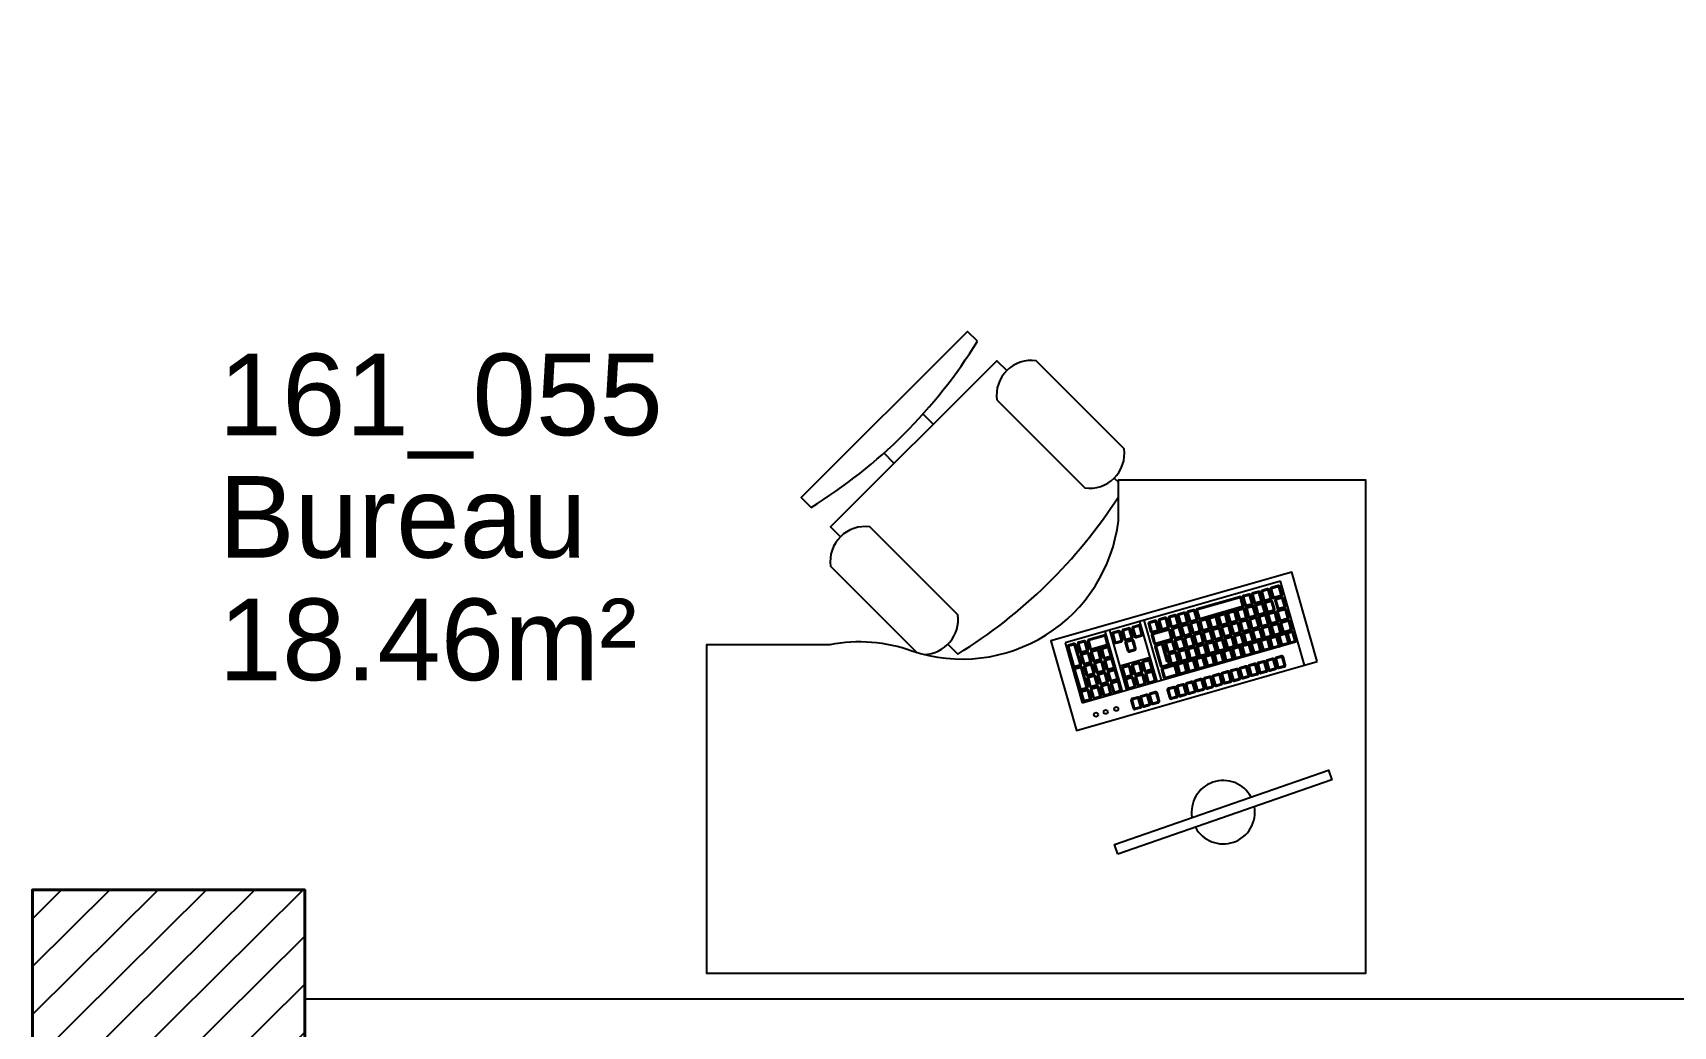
# Model space of a CAD drawing. Header units: millimetres. Extents: x -11 to 211, y -5 to 120.
# Drawn here: x 159.6 to 162.612, y 52.746 to 54.571 of the extents above; entities that cross this region are included whole.
import ezdxf

# ---------------------------------------------------------------- set-up
doc = ezdxf.new("R2010")
doc.units = ezdxf.units.MM
doc.header["$LTSCALE"] = 0.1
doc.header["$MEASUREMENT"] = 0
doc.linetypes.add('CONTINU', pattern=[0])
doc.layers.get('0').update_dxf_attribs({"linetype": 'CONTINUOUS'})
for name, color, linetype in [('A_EQPM_Mobilier', 150, 'CONTINUOUS'), ('A_Etiqu_Local', 8, 'CONTINUOUS'), ('A_HACH_STRUC', 7, 'CONTINUOUS'), ('A_MUR_CLOIS', 7, 'CONTINU')]:
    doc.layers.add(name, color=color, linetype=linetype)
doc.layers.add('A_MURS_STRU', color=7, linetype='CONTINU', lineweight=40)
doc.styles.add('Attribut', font='arial.ttf')

# ---------------------------------------------------------------- blocks, each defined once
blk = doc.blocks.new('A_Etiqu_Local')
at = {"style": 'Attribut', "flags": 1}
for tag, p in [('CODE_HOPITAL', (-0.4463, 1.632)), ('CODE_SITE', (-0.4463, 1.407)), ('CODE_BATIMENT', (-0.4463, 1.182)), ('CODE_SECTEUR', (-0.4463, 0.957)), ('CODE_ETAGE', (-0.4463, 0.732)), ('NOM_NORMALISE', (-0.4463, -0.843)), ('SECTEUR_ACTIVITE', (-0.4463, -1.068)), ('SOUS_SECTEUR_ACTIVITE', (-0.4463, -1.293)), ('VOLUME', (-0.4463, -1.518)), ('SERVICE', (-0.4463, -1.743)), ('CODE_UG', (-0.4463, -1.968)), ('CODE_UA', (-0.4463, -2.193)), ('CODE_POLE', (-0.4463, -2.418)), ('OCCUPANT_EXTERNE', (-0.4463, -2.643)), ('DISPONIBILITE', (-0.4463, -2.868)), ('ACCES_HANDICAPES', (-0.4463, -3.093)), ('NATURE_SOL', (-0.4463, -3.318)), ('RISQUE_LABORATOIRE', (-0.4463, -3.543)), ('AMIANTE', (-0.4463, -3.768))]:
    blk.add_attdef(tag, p, '', height=0.15, dxfattribs=at)
at = {"layer": 'A_Etiqu_Local', "style": 'Attribut'}
for tag, p in [('CODE_PIECE', (-0.4463, 0.282)), ('NOM_USAGE', (-0.4463, 0.057)), ('SURFACE', (-0.4463, -0.168))]:
    blk.add_attdef(tag, p, '', height=0.15, dxfattribs=at)

msp = doc.modelspace()

# ---------------------------------------------------------------- hatches: boundary and pattern name
at = {"layer": 'A_HACH_STRUC'}
h = msp.add_hatch(dxfattribs=at)
h.set_pattern_fill('ANSI31', color=8, scale=0.5, angle=359.76959, style=0)
h.paths.add_polyline_path([(159.5999, 52.8212), (159.5999, 52.9963), (160.0999, 52.9963), (160.0999, 52.4963), (159.5999, 52.4963)])
edge = h.paths.add_edge_path()
edge.add_line((145.9999, 63.7962), (145.9999, 63.9962))
edge.add_line((145.9999, 63.9962), (145.5249, 63.9962))
edge.add_line((145.5249, 63.4962), (145.9999, 63.4962))
edge.add_line((145.9999, 63.4962), (145.9999, 63.7962))
edge.add_line((145.5249, 63.9962), (145.5249, 63.8714))
edge.add_line((145.2749, 63.8714), (145.5249, 63.8714))
edge.add_line((145.2749, 63.6217), (145.2749, 63.8714))
edge.add_line((145.2749, 63.6217), (145.5249, 63.6217))
edge.add_line((145.5249, 63.4962), (145.5249, 63.6217))

# ---------------------------------------------------------------- linework, layer by layer
at = {"layer": 'A_EQPM_Mobilier', "color": 8, "linetype": 'Continuous'}
for p, q in [((161.8917, 53.5635), (161.4959, 53.4504)), ((161.9358, 53.4092), (161.8917, 53.5635)), ((161.6012, 53.3612), (161.5697, 53.4715)), ((161.6094, 53.3635), (161.5778, 53.4738)), ((161.6647, 53.3793), (161.6332, 53.4896)), ((161.6728, 53.3816), (161.6413, 53.4919)), ((161.4959, 53.4504), (161.5274, 53.3401)), ((161.5274, 53.3401), (161.9232, 53.4532)), ((161.8988, 53.4172), (161.8987, 53.4172))]:
    msp.add_line(p, q, dxfattribs=at)
for points in [[(161.3348, 54.0045), (161.3168, 54.0224), (161.0115, 53.7172), (161.0294, 53.6992)], [(161.0833, 53.6453), (161.0653, 53.6633), (161.3707, 53.9685), (161.3887, 53.9506)], [(161.2352, 53.8705), (161.2539, 53.8518)], [(161.1821, 53.78), (161.163, 53.7991)], [(161.5862, 53.753), (161.5939, 53.7453)], [(161.2808, 53.4477), (161.2988, 53.4297)], [(161.5967, 53.408), (161.652, 53.4238)]]:
    msp.add_lwpolyline(points, dxfattribs=at)
for points in [[(161.0294, 53.6992, 0.117647), (161.3348, 54.0045)], [(161.3707, 53.8967), (161.5323, 53.735, 0.5), (161.6042, 53.8069), (161.4426, 53.9685, 0.5), (161.3707, 53.8967)], [(161.2988, 53.4297, 0.11241), (161.5939, 53.7187)], [(161.2372, 53.4291, 0.450101), (161.2988, 53.5016), (161.1372, 53.6633, 0.5), (161.0653, 53.5914), (161.2239, 53.4328)], [(161.9033, 53.4661, 0.414214), (161.8997, 53.4682), (161.8899, 53.4654, 0.414214), (161.8878, 53.4617), (161.8919, 53.4477, 0.414214), (161.8955, 53.4457), (161.9053, 53.4485, 0.414214), (161.9073, 53.4521)], [(161.7861, 53.4144, 0.414214), (161.7882, 53.4181), (161.7842, 53.4321, 0.414214), (161.7805, 53.4341), (161.7707, 53.4313, 0.414214), (161.7687, 53.4277), (161.7727, 53.4136, 0.414214), (161.7764, 53.4116)], [(161.8033, 53.4193, 0.414214), (161.8053, 53.423), (161.8013, 53.437, 0.414214), (161.7976, 53.439), (161.7879, 53.4362, 0.414214), (161.7858, 53.4326), (161.7898, 53.4185, 0.414214), (161.7935, 53.4165)], [(161.8202, 53.424, 0.414214), (161.8222, 53.4277), (161.8182, 53.4417, 0.414214), (161.8145, 53.4437), (161.8048, 53.4409, 0.414214), (161.8027, 53.4373), (161.8067, 53.4233, 0.414214), (161.8104, 53.4212)], [(161.8373, 53.4289, 0.414214), (161.8394, 53.4326), (161.8354, 53.4466, 0.414214), (161.8317, 53.4486), (161.8219, 53.4458, 0.414214), (161.8199, 53.4422), (161.8239, 53.4281, 0.414214), (161.8275, 53.4261)], [(161.8542, 53.4336, 0.414214), (161.8563, 53.4373), (161.8523, 53.4513, 0.414214), (161.8486, 53.4533), (161.8388, 53.4506, 0.414214), (161.8368, 53.4469), (161.8408, 53.4329, 0.414214), (161.8444, 53.4308)], [(161.8714, 53.4385, 0.414214), (161.8734, 53.4422), (161.8694, 53.4562, 0.414214), (161.8657, 53.4582), (161.8559, 53.4555, 0.414214), (161.8539, 53.4518), (161.8579, 53.4378, 0.414214), (161.8616, 53.4357)], [(161.8883, 53.4432, 0.414214), (161.8903, 53.4469), (161.8863, 53.4609, 0.414214), (161.8826, 53.463), (161.8728, 53.4602, 0.414214), (161.8708, 53.4565), (161.8748, 53.4425, 0.414214), (161.8785, 53.4404)]]:
    msp.add_lwpolyline(points, format="xyb", dxfattribs=at)
for points in [[(161.5939, 53.6742), (161.5939, 53.7498), (162.0474, 53.7498), (162.0474, 52.8428), (160.8381, 52.8428), (160.8381, 53.4475), (161.0646, 53.4475, -0.134676), (161.2147, 53.4357, 0.474802)], [(161.8945, 53.5393), (161.8905, 53.5533, 0.414214), (161.8869, 53.5554), (161.8744, 53.5518, 0.414214), (161.8724, 53.5482), (161.8764, 53.5341, 0.414214), (161.88, 53.5321), (161.8925, 53.5357, 0.414214)], [(161.8239, 53.519), (161.8199, 53.533, 0.414214), (161.8162, 53.5351), (161.7385, 53.5129, 0.414214), (161.7364, 53.5092), (161.7405, 53.4952, 0.414214), (161.7441, 53.4931), (161.8219, 53.5154, 0.414214)], [(161.8218, 53.5184), (161.8178, 53.5325, 0.414214), (161.8168, 53.533), (161.7391, 53.5108, 0.414214), (161.7385, 53.5098), (161.7425, 53.4958, 0.414214), (161.7435, 53.4952), (161.8213, 53.5174, 0.414214)], [(161.8409, 53.5238), (161.8369, 53.5378, 0.414214), (161.8332, 53.5398), (161.8234, 53.537, 0.414214), (161.8214, 53.5333), (161.8254, 53.5193, 0.414214), (161.8291, 53.5173), (161.8388, 53.5201, 0.414214)], [(161.8388, 53.5232), (161.8348, 53.5372, 0.414214), (161.8338, 53.5377), (161.824, 53.5349, 0.414214), (161.8235, 53.5339), (161.8275, 53.5199, 0.414214), (161.8285, 53.5194), (161.8382, 53.5222, 0.414214)], [(161.858, 53.5286), (161.854, 53.5427, 0.414214), (161.8503, 53.5447), (161.8405, 53.5419, 0.414214), (161.8385, 53.5382), (161.8425, 53.5242, 0.414214), (161.8461, 53.5222), (161.8559, 53.525, 0.414214)], [(161.8559, 53.5281), (161.8519, 53.5421, 0.414214), (161.8509, 53.5426), (161.8411, 53.5398, 0.414214), (161.8405, 53.5388), (161.8445, 53.5248, 0.414214), (161.8455, 53.5243), (161.8553, 53.5271, 0.414214)], [(161.864, 53.5076), (161.86, 53.5216, 0.414214), (161.8563, 53.5236), (161.8465, 53.5209, 0.414214), (161.8445, 53.5172), (161.8485, 53.5032, 0.414214), (161.8522, 53.5011), (161.8619, 53.5039, 0.414214)], [(161.8749, 53.5334), (161.8709, 53.5474, 0.414214), (161.8672, 53.5494), (161.8575, 53.5466, 0.414214), (161.8554, 53.543), (161.8594, 53.5289, 0.414214), (161.8631, 53.5269), (161.8729, 53.5297, 0.414214)], [(161.8728, 53.5328), (161.8688, 53.5468, 0.414214), (161.8678, 53.5474), (161.8581, 53.5446, 0.414214), (161.8575, 53.5436), (161.8615, 53.5295, 0.414214), (161.8625, 53.529), (161.8723, 53.5318, 0.414214)], [(161.8809, 53.5123), (161.8769, 53.5263, 0.414214), (161.8733, 53.5284), (161.8635, 53.5256, 0.414214), (161.8614, 53.5219), (161.8654, 53.5079, 0.414214), (161.8691, 53.5059), (161.8789, 53.5086, 0.414214)], [(161.8789, 53.5117), (161.8749, 53.5257, 0.414214), (161.8739, 53.5263), (161.8641, 53.5235, 0.414214), (161.8635, 53.5225), (161.8675, 53.5085, 0.414214), (161.8685, 53.5079), (161.8783, 53.5107, 0.414214)], [(161.8925, 53.5387), (161.8884, 53.5528, 0.414214), (161.8874, 53.5533), (161.875, 53.5497, 0.414214), (161.8744, 53.5487), (161.8784, 53.5347, 0.414214), (161.8794, 53.5342), (161.8919, 53.5377, 0.414214)], [(161.9006, 53.5183), (161.8965, 53.5323, 0.414214), (161.8929, 53.5343), (161.8831, 53.5315, 0.414214), (161.8811, 53.5279), (161.8851, 53.5138, 0.414214), (161.8887, 53.5118), (161.8985, 53.5146, 0.414214)], [(161.8985, 53.5177), (161.8945, 53.5317, 0.414214), (161.8935, 53.5323), (161.8837, 53.5295, 0.414214), (161.8831, 53.5285), (161.8871, 53.5144, 0.414214), (161.8881, 53.5139), (161.8979, 53.5167, 0.414214)], [(161.6869, 53.4806), (161.6829, 53.4946, 0.414214), (161.6792, 53.4966), (161.6694, 53.4938, 0.414214), (161.6674, 53.4901), (161.6714, 53.4761, 0.414214), (161.6751, 53.4741), (161.6848, 53.4769, 0.414214)], [(161.6848, 53.48), (161.6808, 53.494, 0.414214), (161.6798, 53.4945), (161.67, 53.4917, 0.414214), (161.6695, 53.4907), (161.6735, 53.4767, 0.414214), (161.6745, 53.4762), (161.6843, 53.479, 0.414214)], [(161.7049, 53.4855), (161.7009, 53.4995, 0.414214), (161.6972, 53.5015), (161.6874, 53.4987, 0.414214), (161.6854, 53.4951), (161.6894, 53.481, 0.414214), (161.6931, 53.479), (161.7029, 53.4818, 0.414214)], [(161.7028, 53.4849), (161.6988, 53.4989, 0.414214), (161.6978, 53.4995), (161.688, 53.4967, 0.414214), (161.6875, 53.4957), (161.6915, 53.4816, 0.414214), (161.6925, 53.4811), (161.7023, 53.4839, 0.414214)], [(161.7217, 53.49), (161.7177, 53.5041, 0.414214), (161.714, 53.5061), (161.7042, 53.5033, 0.414214), (161.7022, 53.4996), (161.7062, 53.4856, 0.414214), (161.7099, 53.4836), (161.7197, 53.4864, 0.414214)], [(161.7196, 53.4894), (161.7156, 53.5035, 0.414214), (161.7146, 53.504), (161.7048, 53.5012, 0.414214), (161.7043, 53.5002), (161.7083, 53.4862, 0.414214), (161.7093, 53.4856), (161.7191, 53.4884, 0.414214)], [(161.7389, 53.4951), (161.7349, 53.5091, 0.414214), (161.7313, 53.5111), (161.7215, 53.5083, 0.414214), (161.7194, 53.5047), (161.7234, 53.4907, 0.414214), (161.7271, 53.4886), (161.7369, 53.4914, 0.414214)], [(161.7369, 53.4945), (161.7329, 53.5085, 0.414214), (161.7319, 53.5091), (161.7221, 53.5063, 0.414214), (161.7215, 53.5053), (161.7255, 53.4913, 0.414214), (161.7265, 53.4907), (161.7363, 53.4935, 0.414214)], [(161.7619, 53.4788), (161.7579, 53.4928, 0.414214), (161.7542, 53.4948), (161.7445, 53.492, 0.414214), (161.7424, 53.4884), (161.7464, 53.4743, 0.414214), (161.7501, 53.4723), (161.7599, 53.4751, 0.414214)], [(161.7787, 53.4833), (161.7746, 53.4973, 0.414214), (161.771, 53.4994), (161.7612, 53.4966, 0.414214), (161.7592, 53.4929), (161.7632, 53.4789, 0.414214), (161.7668, 53.4768), (161.7766, 53.4796, 0.414214)], [(161.7766, 53.4827), (161.7726, 53.4967, 0.414214), (161.7716, 53.4973), (161.7618, 53.4945, 0.414214), (161.7612, 53.4935), (161.7652, 53.4795, 0.414214), (161.7662, 53.4789), (161.776, 53.4817, 0.414214)], [(161.7959, 53.4884), (161.7919, 53.5024, 0.414214), (161.7882, 53.5044), (161.7784, 53.5016, 0.414214), (161.7764, 53.498), (161.7804, 53.4839, 0.414214), (161.7841, 53.4819), (161.7939, 53.4847, 0.414214)], [(161.7938, 53.4878), (161.7898, 53.5018, 0.414214), (161.7888, 53.5023), (161.779, 53.4995, 0.414214), (161.7785, 53.4985), (161.7825, 53.4845, 0.414214), (161.7835, 53.484), (161.7933, 53.4868, 0.414214)], [(161.8129, 53.4931), (161.8089, 53.5071, 0.414214), (161.8052, 53.5091), (161.7954, 53.5064, 0.414214), (161.7934, 53.5027), (161.7974, 53.4887, 0.414214), (161.801, 53.4866), (161.8108, 53.4894, 0.414214)], [(161.8108, 53.4925), (161.8068, 53.5065, 0.414214), (161.8058, 53.5071), (161.796, 53.5043, 0.414214), (161.7954, 53.5033), (161.7994, 53.4893, 0.414214), (161.8004, 53.4887), (161.8102, 53.4915, 0.414214)], [(161.8299, 53.498), (161.8259, 53.512, 0.414214), (161.8223, 53.514), (161.8125, 53.5112, 0.414214), (161.8104, 53.5076), (161.8144, 53.4935, 0.414214), (161.8181, 53.4915), (161.8279, 53.4943, 0.414214)], [(161.8279, 53.4974), (161.8239, 53.5114, 0.414214), (161.8229, 53.512), (161.8131, 53.5092, 0.414214), (161.8125, 53.5082), (161.8165, 53.4941, 0.414214), (161.8175, 53.4936), (161.8273, 53.4964, 0.414214)], [(161.8469, 53.5027), (161.8429, 53.5167, 0.414214), (161.8392, 53.5188), (161.8294, 53.516, 0.414214), (161.8274, 53.5123), (161.8314, 53.4983, 0.414214), (161.8351, 53.4962), (161.8449, 53.499, 0.414214)], [(161.8448, 53.5021), (161.8408, 53.5161, 0.414214), (161.8398, 53.5167), (161.83, 53.5139, 0.414214), (161.8295, 53.5129), (161.8335, 53.4989, 0.414214), (161.8345, 53.4983), (161.8443, 53.5011, 0.414214)], [(161.8529, 53.4817), (161.8489, 53.4957, 0.414214), (161.8452, 53.4977), (161.8355, 53.4949, 0.414214), (161.8334, 53.4912), (161.8374, 53.4772, 0.414214), (161.8411, 53.4752), (161.8509, 53.478, 0.414214)], [(161.8508, 53.4811), (161.8468, 53.4951, 0.414214), (161.8458, 53.4956), (161.8361, 53.4928, 0.414214), (161.8355, 53.4918), (161.8395, 53.4778, 0.414214), (161.8405, 53.4773), (161.8503, 53.4801, 0.414214)], [(161.8619, 53.507), (161.8579, 53.521, 0.414214), (161.8569, 53.5216), (161.8471, 53.5188, 0.414214), (161.8466, 53.5178), (161.8506, 53.5038, 0.414214), (161.8516, 53.5032), (161.8613, 53.506, 0.414214)], [(161.87, 53.4865), (161.866, 53.5006, 0.414214), (161.8623, 53.5026), (161.8525, 53.4998, 0.414214), (161.8505, 53.4961), (161.8545, 53.4821, 0.414214), (161.8582, 53.4801), (161.868, 53.4829, 0.414214)], [(161.8679, 53.4859), (161.8639, 53.5, 0.414214), (161.8629, 53.5005), (161.8531, 53.4977, 0.414214), (161.8526, 53.4967), (161.8566, 53.4827, 0.414214), (161.8576, 53.4821), (161.8674, 53.4849, 0.414214)], [(161.887, 53.4913), (161.883, 53.5053, 0.414214), (161.8793, 53.5073), (161.8695, 53.5045, 0.414214), (161.8675, 53.5009), (161.8715, 53.4868, 0.414214), (161.8751, 53.4848), (161.8849, 53.4876, 0.414214)], [(161.8849, 53.4907), (161.8809, 53.5047, 0.414214), (161.8799, 53.5052), (161.8701, 53.5024, 0.414214), (161.8695, 53.5014), (161.8735, 53.4874, 0.414214), (161.8745, 53.4869), (161.8843, 53.4897, 0.414214)], [(161.9066, 53.4972), (161.9026, 53.5112, 0.414214), (161.8989, 53.5133), (161.8866, 53.5098, 0.414214), (161.8846, 53.5061), (161.8886, 53.4921, 0.414214), (161.8923, 53.49), (161.9045, 53.4935, 0.414214)], [(161.9045, 53.4966), (161.9005, 53.5106, 0.414214), (161.8995, 53.5112), (161.8872, 53.5077, 0.414214), (161.8867, 53.5067), (161.8907, 53.4927, 0.414214), (161.8917, 53.4921), (161.9039, 53.4956, 0.414214)], [(161.5753, 53.4487), (161.5713, 53.4627, 0.414214), (161.5676, 53.4647), (161.5392, 53.4566, 0.414214), (161.5372, 53.4529), (161.5412, 53.4389, 0.414214), (161.5449, 53.4369), (161.5733, 53.445, 0.414214)], [(161.6013, 53.4561), (161.5973, 53.4701, 0.414214), (161.5936, 53.4722), (161.5838, 53.4694, 0.414214), (161.5818, 53.4657), (161.5858, 53.4517, 0.414214), (161.5895, 53.4496), (161.5993, 53.4524, 0.414214)], [(161.5992, 53.4555), (161.5952, 53.4695, 0.414214), (161.5942, 53.4701), (161.5844, 53.4673, 0.414214), (161.5839, 53.4663), (161.5879, 53.4523, 0.414214), (161.5889, 53.4517), (161.5987, 53.4545, 0.414214)], [(161.6199, 53.4614), (161.6159, 53.4754, 0.414214), (161.6122, 53.4775), (161.6024, 53.4747, 0.414214), (161.6004, 53.471), (161.6044, 53.457, 0.414214), (161.6081, 53.4549), (161.6179, 53.4577, 0.414214)], [(161.6178, 53.4608), (161.6138, 53.4748, 0.414214), (161.6128, 53.4754), (161.603, 53.4726, 0.414214), (161.6025, 53.4716), (161.6065, 53.4576, 0.414214), (161.6075, 53.457), (161.6173, 53.4598, 0.414214)], [(161.6385, 53.4667), (161.6345, 53.4807, 0.414214), (161.6308, 53.4828), (161.621, 53.48, 0.414214), (161.619, 53.4763), (161.623, 53.4623, 0.414214), (161.6267, 53.4603), (161.6365, 53.4631, 0.414214)], [(161.6364, 53.4661), (161.6324, 53.4802, 0.414214), (161.6314, 53.4807), (161.6216, 53.4779, 0.414214), (161.6211, 53.4769), (161.6251, 53.4629, 0.414214), (161.6261, 53.4623), (161.6359, 53.4651, 0.414214)], [(161.6683, 53.4752), (161.6643, 53.4893, 0.414214), (161.6606, 53.4913), (161.6508, 53.4885, 0.414214), (161.6488, 53.4848), (161.6528, 53.4708, 0.414214), (161.6565, 53.4688), (161.6662, 53.4716, 0.414214)], [(161.6662, 53.4746), (161.6622, 53.4887, 0.414214), (161.6612, 53.4892), (161.6514, 53.4864, 0.414214), (161.6509, 53.4854), (161.6549, 53.4714, 0.414214), (161.6559, 53.4709), (161.6657, 53.4736, 0.414214)], [(161.6929, 53.4595), (161.6889, 53.4735, 0.414214), (161.6852, 53.4756), (161.6568, 53.4674, 0.414214), (161.6548, 53.4638), (161.6588, 53.4498, 0.414214), (161.6625, 53.4477), (161.6909, 53.4558, 0.414214)], [(161.6908, 53.4589), (161.6868, 53.4729, 0.414214), (161.6858, 53.4735), (161.6574, 53.4654, 0.414214), (161.6569, 53.4644), (161.6609, 53.4504, 0.414214), (161.6619, 53.4498), (161.6903, 53.4579, 0.414214)], [(161.7109, 53.4644), (161.7069, 53.4784, 0.414214), (161.7032, 53.4805), (161.6935, 53.4777, 0.414214), (161.6914, 53.474), (161.6954, 53.46, 0.414214), (161.6991, 53.458), (161.7089, 53.4607, 0.414214)], [(161.7088, 53.4638), (161.7048, 53.4778, 0.414214), (161.7038, 53.4784), (161.6941, 53.4756, 0.414214), (161.6935, 53.4746), (161.6975, 53.4606, 0.414214), (161.6985, 53.46), (161.7083, 53.4628, 0.414214)], [(161.7277, 53.469), (161.7237, 53.483, 0.414214), (161.72, 53.485), (161.7103, 53.4822, 0.414214), (161.7082, 53.4786), (161.7122, 53.4646, 0.414214), (161.7159, 53.4625), (161.7257, 53.4653, 0.414214)], [(161.7256, 53.4684), (161.7216, 53.4824, 0.414214), (161.7206, 53.483), (161.7108, 53.4802, 0.414214), (161.7103, 53.4792), (161.7143, 53.4652, 0.414214), (161.7153, 53.4646), (161.7251, 53.4674, 0.414214)], [(161.7337, 53.4479), (161.7297, 53.4619, 0.414214), (161.7261, 53.464), (161.7163, 53.4612, 0.414214), (161.7142, 53.4575), (161.7182, 53.4435, 0.414214), (161.7219, 53.4415), (161.7317, 53.4443, 0.414214)], [(161.745, 53.474), (161.741, 53.4881, 0.414214), (161.7373, 53.4901), (161.7275, 53.4873, 0.414214), (161.7255, 53.4836), (161.7295, 53.4696, 0.414214), (161.7331, 53.4676), (161.7429, 53.4704, 0.414214)], [(161.7429, 53.4734), (161.7389, 53.4875, 0.414214), (161.7379, 53.488), (161.7281, 53.4852, 0.414214), (161.7275, 53.4842), (161.7315, 53.4702, 0.414214), (161.7325, 53.4696), (161.7423, 53.4724, 0.414214)], [(161.751, 53.453), (161.747, 53.467, 0.414214), (161.7433, 53.469), (161.7335, 53.4662, 0.414214), (161.7315, 53.4626), (161.7355, 53.4485, 0.414214), (161.7392, 53.4465), (161.7489, 53.4493, 0.414214)], [(161.7489, 53.4524), (161.7449, 53.4664, 0.414214), (161.7439, 53.467), (161.7341, 53.4642, 0.414214), (161.7336, 53.4632), (161.7376, 53.4491, 0.414214), (161.7386, 53.4486), (161.7483, 53.4514, 0.414214)], [(161.7598, 53.4782), (161.7558, 53.4922, 0.414214), (161.7548, 53.4927), (161.7451, 53.4899, 0.414214), (161.7445, 53.4889), (161.7485, 53.4749, 0.414214), (161.7495, 53.4744), (161.7593, 53.4772, 0.414214)], [(161.7679, 53.4577), (161.7639, 53.4717, 0.414214), (161.7603, 53.4738), (161.7505, 53.471, 0.414214), (161.7484, 53.4673), (161.7524, 53.4533, 0.414214), (161.7561, 53.4512), (161.7659, 53.454, 0.414214)], [(161.7659, 53.4571), (161.7619, 53.4711, 0.414214), (161.7609, 53.4717), (161.7511, 53.4689, 0.414214), (161.7505, 53.4679), (161.7545, 53.4539, 0.414214), (161.7555, 53.4533), (161.7653, 53.4561, 0.414214)], [(161.7847, 53.4623), (161.7807, 53.4763, 0.414214), (161.777, 53.4783), (161.7672, 53.4755, 0.414214), (161.7652, 53.4718), (161.7692, 53.4578, 0.414214), (161.7729, 53.4558), (161.7826, 53.4586, 0.414214)], [(161.7826, 53.4617), (161.7786, 53.4757, 0.414214), (161.7776, 53.4762), (161.7678, 53.4734, 0.414214), (161.7672, 53.4724), (161.7713, 53.4584, 0.414214), (161.7723, 53.4579), (161.782, 53.4607, 0.414214)], [(161.8019, 53.4673), (161.7979, 53.4813, 0.414214), (161.7942, 53.4834), (161.7845, 53.4806, 0.414214), (161.7824, 53.4769), (161.7864, 53.4629, 0.414214), (161.7901, 53.4608), (161.7999, 53.4636, 0.414214)], [(161.7998, 53.4667), (161.7958, 53.4807, 0.414214), (161.7948, 53.4813), (161.7851, 53.4785, 0.414214), (161.7845, 53.4775), (161.7885, 53.4635, 0.414214), (161.7895, 53.4629), (161.7993, 53.4657, 0.414214)], [(161.8189, 53.472), (161.8149, 53.4861, 0.414214), (161.8112, 53.4881), (161.8014, 53.4853, 0.414214), (161.7994, 53.4816), (161.8034, 53.4676, 0.414214), (161.8071, 53.4656), (161.8168, 53.4684, 0.414214)], [(161.8168, 53.4714), (161.8128, 53.4855, 0.414214), (161.8118, 53.486), (161.802, 53.4832, 0.414214), (161.8015, 53.4822), (161.8055, 53.4682, 0.414214), (161.8065, 53.4676), (161.8162, 53.4704, 0.414214)], [(161.8249, 53.451), (161.8209, 53.465, 0.414214), (161.8172, 53.467), (161.8074, 53.4642, 0.414214), (161.8054, 53.4606), (161.8094, 53.4466, 0.414214), (161.8131, 53.4445), (161.8229, 53.4473, 0.414214)], [(161.8228, 53.4504), (161.8188, 53.4644, 0.414214), (161.8178, 53.465), (161.808, 53.4622, 0.414214), (161.8075, 53.4612), (161.8115, 53.4471, 0.414214), (161.8125, 53.4466), (161.8223, 53.4494, 0.414214)], [(161.836, 53.4769), (161.832, 53.4909, 0.414214), (161.8283, 53.493), (161.8185, 53.4902, 0.414214), (161.8165, 53.4865), (161.8205, 53.4725, 0.414214), (161.8241, 53.4705), (161.8339, 53.4733, 0.414214)], [(161.8339, 53.4763), (161.8299, 53.4903, 0.414214), (161.8289, 53.4909), (161.8191, 53.4881, 0.414214), (161.8185, 53.4871), (161.8225, 53.4731, 0.414214), (161.8235, 53.4725), (161.8333, 53.4753, 0.414214)], [(161.842, 53.4559), (161.838, 53.4699, 0.414214), (161.8343, 53.4719), (161.8245, 53.4691, 0.414214), (161.8225, 53.4655), (161.8265, 53.4514, 0.414214), (161.8302, 53.4494), (161.8399, 53.4522, 0.414214)], [(161.8399, 53.4553), (161.8359, 53.4693, 0.414214), (161.8349, 53.4698), (161.8251, 53.4671, 0.414214), (161.8246, 53.466), (161.8286, 53.452, 0.414214), (161.8296, 53.4515), (161.8393, 53.4543, 0.414214)], [(161.8589, 53.4606), (161.8549, 53.4746, 0.414214), (161.8513, 53.4767), (161.8415, 53.4739, 0.414214), (161.8394, 53.4702), (161.8434, 53.4562, 0.414214), (161.8471, 53.4541), (161.8569, 53.4569, 0.414214)], [(161.8569, 53.46), (161.8529, 53.474, 0.414214), (161.8519, 53.4746), (161.8421, 53.4718, 0.414214), (161.8415, 53.4708), (161.8455, 53.4568, 0.414214), (161.8465, 53.4562), (161.8563, 53.459, 0.414214)], [(161.876, 53.4655), (161.872, 53.4795, 0.414214), (161.8683, 53.4815), (161.8586, 53.4787, 0.414214), (161.8565, 53.4751), (161.8605, 53.4611, 0.414214), (161.8642, 53.459), (161.874, 53.4618, 0.414214)], [(161.8739, 53.4649), (161.8699, 53.4789, 0.414214), (161.8689, 53.4795), (161.8591, 53.4767, 0.414214), (161.8586, 53.4757), (161.8626, 53.4616, 0.414214), (161.8636, 53.4611), (161.8734, 53.4639, 0.414214)], [(161.893, 53.4702), (161.889, 53.4842, 0.414214), (161.8853, 53.4863), (161.8755, 53.4835, 0.414214), (161.8735, 53.4798), (161.8775, 53.4658, 0.414214), (161.8812, 53.4637), (161.8909, 53.4665, 0.414214)], [(161.8909, 53.4696), (161.8869, 53.4836, 0.414214), (161.8859, 53.4842), (161.8761, 53.4814, 0.414214), (161.8756, 53.4804), (161.8796, 53.4664, 0.414214), (161.8806, 53.4658), (161.8903, 53.4686, 0.414214)], [(161.9053, 53.4515), (161.9013, 53.4655, 0.414214), (161.9003, 53.4661), (161.8905, 53.4633, 0.414214), (161.8899, 53.4623), (161.8939, 53.4483, 0.414214), (161.8949, 53.4477), (161.9047, 53.4505, 0.414214)], [(161.9126, 53.4762), (161.9086, 53.4902, 0.414214), (161.9049, 53.4922), (161.8928, 53.4888, 0.414214), (161.8908, 53.4851), (161.8948, 53.4711, 0.414214), (161.8985, 53.469), (161.9105, 53.4725, 0.414214)], [(161.9105, 53.4756), (161.9065, 53.4896, 0.414214), (161.9055, 53.4901), (161.8934, 53.4867, 0.414214), (161.8929, 53.4857), (161.8969, 53.4717, 0.414214), (161.8979, 53.4711), (161.91, 53.4746, 0.414214)], [(161.9195, 53.4551), (161.9153, 53.4699, 0.414214), (161.9125, 53.4714), (161.9052, 53.4693, 0.414214), (161.9036, 53.4665), (161.9078, 53.4518, 0.414214), (161.9106, 53.4503), (161.9179, 53.4524, 0.414214)], [(161.9179, 53.4547), (161.9137, 53.4694, 0.414214), (161.9129, 53.4698), (161.9056, 53.4677, 0.414214), (161.9052, 53.467), (161.9094, 53.4523, 0.414214), (161.9101, 53.4518), (161.9175, 53.4539, 0.414214)], [(161.5255, 53.4117), (161.5155, 53.4467, 0.414214), (161.5118, 53.4488), (161.502, 53.446, 0.414214), (161.5, 53.4423), (161.51, 53.4072, 0.414214), (161.5137, 53.4052), (161.5235, 53.408, 0.414214)], [(161.5234, 53.4111), (161.5134, 53.4461, 0.414214), (161.5124, 53.4467), (161.5026, 53.4439, 0.414214), (161.5021, 53.4429), (161.5121, 53.4078, 0.414214), (161.5131, 53.4073), (161.5229, 53.4101, 0.414214)], [(161.5381, 53.438), (161.5341, 53.452, 0.414214), (161.5304, 53.4541), (161.5206, 53.4513, 0.414214), (161.5186, 53.4476), (161.5226, 53.4336, 0.414214), (161.5263, 53.4316), (161.5361, 53.4344, 0.414214)], [(161.536, 53.4374), (161.532, 53.4515, 0.414214), (161.531, 53.452), (161.5212, 53.4492, 0.414214), (161.5207, 53.4482), (161.5247, 53.4342, 0.414214), (161.5257, 53.4336), (161.5355, 53.4364, 0.414214)], [(161.5441, 53.417), (161.5401, 53.431, 0.414214), (161.5364, 53.433), (161.5267, 53.4302, 0.414214), (161.5246, 53.4266), (161.5286, 53.4125, 0.414214), (161.5323, 53.4105), (161.5421, 53.4133, 0.414214)], [(161.5732, 53.4481), (161.5692, 53.4621, 0.414214), (161.5682, 53.4626), (161.5398, 53.4545, 0.414214), (161.5393, 53.4535), (161.5433, 53.4395, 0.414214), (161.5443, 53.439), (161.5727, 53.4471, 0.414214)], [(161.5627, 53.4223), (161.5587, 53.4363, 0.414214), (161.555, 53.4384), (161.5453, 53.4356, 0.414214), (161.5432, 53.4319), (161.5472, 53.4179, 0.414214), (161.5509, 53.4158), (161.5607, 53.4186, 0.414214)], [(161.5606, 53.4217), (161.5566, 53.4357, 0.414214), (161.5556, 53.4363), (161.5458, 53.4335, 0.414214), (161.5453, 53.4325), (161.5493, 53.4185, 0.414214), (161.5503, 53.4179), (161.5601, 53.4207, 0.414214)], [(161.5813, 53.4276), (161.5773, 53.4416, 0.414214), (161.5736, 53.4437), (161.5639, 53.4409, 0.414214), (161.5618, 53.4372), (161.5658, 53.4232, 0.414214), (161.5695, 53.4211), (161.5793, 53.4239, 0.414214)], [(161.5792, 53.427), (161.5752, 53.441, 0.414214), (161.5742, 53.4416), (161.5644, 53.4388, 0.414214), (161.5639, 53.4378), (161.5679, 53.4238, 0.414214), (161.5689, 53.4232), (161.5787, 53.426, 0.414214)], [(161.6259, 53.4404), (161.6219, 53.4544, 0.414214), (161.6182, 53.4564), (161.6085, 53.4536, 0.414214), (161.6064, 53.45), (161.6104, 53.4359, 0.414214), (161.6141, 53.4339), (161.6239, 53.4367, 0.414214)], [(161.6239, 53.4398), (161.6198, 53.4538, 0.414214), (161.6188, 53.4543), (161.6091, 53.4515, 0.414214), (161.6085, 53.4505), (161.6125, 53.4365, 0.414214), (161.6135, 53.436), (161.6233, 53.4388, 0.414214)], [(161.6884, 53.4127), (161.6865, 53.4194), (161.6844, 53.4188), (161.6763, 53.4472, 0.414214), (161.6726, 53.4492), (161.6629, 53.4464, 0.414214), (161.6608, 53.4427), (161.6708, 53.4076, 0.414214), (161.6745, 53.4056), (161.6864, 53.409, 0.414214)], [(161.6863, 53.4121), (161.685, 53.4167), (161.6829, 53.4161), (161.6742, 53.4466, 0.414214), (161.6732, 53.4471), (161.6635, 53.4443, 0.414214), (161.6629, 53.4433), (161.6729, 53.4082, 0.414214), (161.6739, 53.4077), (161.6858, 53.4111, 0.414214)], [(161.6989, 53.4384), (161.6949, 53.4525, 0.414214), (161.6912, 53.4545), (161.6815, 53.4517, 0.414214), (161.6794, 53.448), (161.6834, 53.434, 0.414214), (161.6871, 53.432), (161.6969, 53.4348, 0.414214)], [(161.6968, 53.4379), (161.6928, 53.4519, 0.414214), (161.6918, 53.4524), (161.6821, 53.4496, 0.414214), (161.6815, 53.4486), (161.6855, 53.4346, 0.414214), (161.6865, 53.4341), (161.6963, 53.4369, 0.414214)], [(161.7049, 53.4174), (161.7009, 53.4314, 0.414214), (161.6973, 53.4335), (161.6875, 53.4307, 0.414214), (161.6854, 53.427), (161.6894, 53.413, 0.414214), (161.6931, 53.4109), (161.7029, 53.4137, 0.414214)], [(161.7169, 53.4434), (161.7129, 53.4574, 0.414214), (161.7093, 53.4594), (161.6995, 53.4566, 0.414214), (161.6974, 53.453), (161.7014, 53.4389, 0.414214), (161.7051, 53.4369), (161.7149, 53.4397, 0.414214)], [(161.7149, 53.4428), (161.7109, 53.4568, 0.414214), (161.7099, 53.4573), (161.7001, 53.4545, 0.414214), (161.6995, 53.4535), (161.7035, 53.4395, 0.414214), (161.7045, 53.439), (161.7143, 53.4418, 0.414214)], [(161.723, 53.4223), (161.7189, 53.4363, 0.414214), (161.7153, 53.4384), (161.7055, 53.4356, 0.414214), (161.7035, 53.4319), (161.7075, 53.4179, 0.414214), (161.7111, 53.4158), (161.7209, 53.4186, 0.414214)], [(161.7209, 53.4217), (161.7169, 53.4357, 0.414214), (161.7159, 53.4363), (161.7061, 53.4335, 0.414214), (161.7055, 53.4325), (161.7095, 53.4185, 0.414214), (161.7105, 53.4179), (161.7203, 53.4207, 0.414214)], [(161.7317, 53.4473), (161.7276, 53.4614, 0.414214), (161.7266, 53.4619), (161.7169, 53.4591, 0.414214), (161.7163, 53.4581), (161.7203, 53.4441, 0.414214), (161.7213, 53.4435), (161.7311, 53.4463, 0.414214)], [(161.7397, 53.4269), (161.7357, 53.4409, 0.414214), (161.7321, 53.4429), (161.7223, 53.4401, 0.414214), (161.7202, 53.4365), (161.7243, 53.4224, 0.414214), (161.7279, 53.4204), (161.7377, 53.4232, 0.414214)], [(161.7377, 53.4263), (161.7337, 53.4403, 0.414214), (161.7327, 53.4409), (161.7229, 53.4381, 0.414214), (161.7223, 53.4371), (161.7263, 53.423, 0.414214), (161.7273, 53.4225), (161.7371, 53.4253, 0.414214)], [(161.757, 53.4319), (161.753, 53.4459, 0.414214), (161.7493, 53.448), (161.7395, 53.4452, 0.414214), (161.7375, 53.4415), (161.7415, 53.4275, 0.414214), (161.7452, 53.4255), (161.755, 53.4283, 0.414214)], [(161.7549, 53.4313), (161.7509, 53.4453, 0.414214), (161.7499, 53.4459), (161.7401, 53.4431, 0.414214), (161.7396, 53.4421), (161.7436, 53.4281, 0.414214), (161.7446, 53.4275), (161.7544, 53.4303, 0.414214)], [(161.774, 53.4367), (161.7699, 53.4507, 0.414214), (161.7663, 53.4527), (161.7565, 53.4499, 0.414214), (161.7545, 53.4462), (161.7585, 53.4322, 0.414214), (161.7621, 53.4302), (161.7719, 53.433, 0.414214)], [(161.7719, 53.4361), (161.7679, 53.4501, 0.414214), (161.7669, 53.4506), (161.7571, 53.4478, 0.414214), (161.7565, 53.4468), (161.7605, 53.4328, 0.414214), (161.7615, 53.4323), (161.7713, 53.4351, 0.414214)], [(161.7907, 53.4412), (161.7867, 53.4552, 0.414214), (161.783, 53.4573), (161.7732, 53.4545, 0.414214), (161.7712, 53.4508), (161.7752, 53.4368, 0.414214), (161.7789, 53.4347), (161.7887, 53.4375, 0.414214)], [(161.7886, 53.4406), (161.7846, 53.4546, 0.414214), (161.7836, 53.4552), (161.7738, 53.4524, 0.414214), (161.7733, 53.4514), (161.7773, 53.4374, 0.414214), (161.7783, 53.4368), (161.7881, 53.4396, 0.414214)], [(161.8032, 53.4224), (161.7992, 53.4364, 0.414214), (161.7982, 53.4369), (161.7885, 53.4341, 0.414214), (161.7879, 53.4331), (161.7919, 53.4191, 0.414214), (161.7929, 53.4186), (161.8027, 53.4214, 0.414214)], [(161.8079, 53.4463), (161.8039, 53.4603, 0.414214), (161.8003, 53.4623), (161.7905, 53.4595, 0.414214), (161.7884, 53.4558), (161.7924, 53.4418, 0.414214), (161.7961, 53.4398), (161.8059, 53.4426, 0.414214)], [(161.8059, 53.4457), (161.8019, 53.4597, 0.414214), (161.8009, 53.4602), (161.7911, 53.4574, 0.414214), (161.7905, 53.4564), (161.7945, 53.4424, 0.414214), (161.7955, 53.4419), (161.8053, 53.4447, 0.414214)], [(161.8201, 53.4271), (161.8161, 53.4411, 0.414214), (161.8151, 53.4417), (161.8054, 53.4389, 0.414214), (161.8048, 53.4379), (161.8088, 53.4238, 0.414214), (161.8098, 53.4233), (161.8196, 53.4261, 0.414214)], [(161.8373, 53.432), (161.8333, 53.446, 0.414214), (161.8323, 53.4466), (161.8225, 53.4438, 0.414214), (161.8219, 53.4428), (161.8259, 53.4287, 0.414214), (161.8269, 53.4282), (161.8367, 53.431, 0.414214)], [(161.8542, 53.4367), (161.8502, 53.4507, 0.414214), (161.8492, 53.4513), (161.8394, 53.4485, 0.414214), (161.8388, 53.4475), (161.8428, 53.4335, 0.414214), (161.8438, 53.4329), (161.8536, 53.4357, 0.414214)], [(161.8713, 53.4416), (161.8673, 53.4556, 0.414214), (161.8663, 53.4562), (161.8565, 53.4534, 0.414214), (161.856, 53.4524), (161.86, 53.4384, 0.414214), (161.861, 53.4378), (161.8708, 53.4406, 0.414214)], [(161.8882, 53.4463), (161.8842, 53.4603, 0.414214), (161.8832, 53.4609), (161.8734, 53.4581, 0.414214), (161.8729, 53.4571), (161.8769, 53.4431, 0.414214), (161.8779, 53.4425), (161.8877, 53.4453, 0.414214)], [(161.5375, 53.3696), (161.5275, 53.4046, 0.414214), (161.5239, 53.4067), (161.5141, 53.4039, 0.414214), (161.512, 53.4002), (161.5221, 53.3651, 0.414214), (161.5257, 53.3631), (161.5355, 53.3659, 0.414214)], [(161.5355, 53.369), (161.5254, 53.404, 0.414214), (161.5244, 53.4046), (161.5147, 53.4018, 0.414214), (161.5141, 53.4008), (161.5241, 53.3657, 0.414214), (161.5251, 53.3652), (161.5349, 53.368, 0.414214)], [(161.542, 53.4164), (161.538, 53.4304, 0.414214), (161.537, 53.431), (161.5272, 53.4282, 0.414214), (161.5267, 53.4272), (161.5307, 53.4131, 0.414214), (161.5317, 53.4126), (161.5415, 53.4154, 0.414214)], [(161.5501, 53.3959), (161.5461, 53.4099, 0.414214), (161.5425, 53.412), (161.5327, 53.4092, 0.414214), (161.5306, 53.4055), (161.5346, 53.3915, 0.414214), (161.5383, 53.3895), (161.5481, 53.3923, 0.414214)], [(161.5481, 53.3953), (161.544, 53.4093, 0.414214), (161.543, 53.4099), (161.5333, 53.4071, 0.414214), (161.5327, 53.4061), (161.5367, 53.3921, 0.414214), (161.5377, 53.3915), (161.5475, 53.3943, 0.414214)], [(161.5687, 53.4012), (161.5647, 53.4153, 0.414214), (161.5611, 53.4173), (161.5513, 53.4145, 0.414214), (161.5492, 53.4108), (161.5532, 53.3968, 0.414214), (161.5569, 53.3948), (161.5667, 53.3976, 0.414214)], [(161.5667, 53.4006), (161.5626, 53.4147, 0.414214), (161.5616, 53.4152), (161.5519, 53.4124, 0.414214), (161.5513, 53.4114), (161.5553, 53.3974, 0.414214), (161.5563, 53.3968), (161.5661, 53.3996, 0.414214)], [(161.5873, 53.4066), (161.5833, 53.4206, 0.414214), (161.5797, 53.4226), (161.5699, 53.4198, 0.414214), (161.5678, 53.4161), (161.5718, 53.4021, 0.414214), (161.5755, 53.4001), (161.5853, 53.4029, 0.414214)], [(161.5853, 53.406), (161.5812, 53.42, 0.414214), (161.5802, 53.4205), (161.5705, 53.4177, 0.414214), (161.5699, 53.4167), (161.5739, 53.4027, 0.414214), (161.5749, 53.4022), (161.5847, 53.405, 0.414214)], [(161.6194, 53.3929), (161.6154, 53.407, 0.414214), (161.6117, 53.409), (161.6019, 53.4062, 0.414214), (161.5999, 53.4025), (161.6039, 53.3885, 0.414214), (161.6075, 53.3865), (161.6173, 53.3893, 0.414214)], [(161.6173, 53.3923), (161.6133, 53.4064, 0.414214), (161.6123, 53.4069), (161.6025, 53.4041, 0.414214), (161.6019, 53.4031), (161.606, 53.3891, 0.414214), (161.607, 53.3885), (161.6167, 53.3913, 0.414214)], [(161.638, 53.3983), (161.634, 53.4123, 0.414214), (161.6303, 53.4143), (161.6205, 53.4115, 0.414214), (161.6185, 53.4078), (161.6225, 53.3938, 0.414214), (161.6261, 53.3918), (161.6359, 53.3946, 0.414214)], [(161.6359, 53.3977), (161.6319, 53.4117, 0.414214), (161.6309, 53.4122), (161.6211, 53.4094, 0.414214), (161.6205, 53.4084), (161.6246, 53.3944, 0.414214), (161.6256, 53.3939), (161.6353, 53.3967, 0.414214)], [(161.6566, 53.4036), (161.6526, 53.4176, 0.414214), (161.6489, 53.4196), (161.6391, 53.4168, 0.414214), (161.6371, 53.4132), (161.6411, 53.3991, 0.414214), (161.6447, 53.3971), (161.6545, 53.3999, 0.414214)], [(161.6545, 53.403), (161.6505, 53.417, 0.414214), (161.6495, 53.4175), (161.6397, 53.4148, 0.414214), (161.6391, 53.4138), (161.6432, 53.3997, 0.414214), (161.6442, 53.3992), (161.6539, 53.402, 0.414214)], [(161.7032, 53.3941), (161.6992, 53.4081, 0.414214), (161.6955, 53.4102), (161.6749, 53.4043, 0.414214), (161.6729, 53.4006), (161.6769, 53.3866, 0.414214), (161.6805, 53.3846), (161.7012, 53.3904, 0.414214)], [(161.7011, 53.3935), (161.6971, 53.4075, 0.414214), (161.6961, 53.4081), (161.6755, 53.4022, 0.414214), (161.6749, 53.4012), (161.6789, 53.3872, 0.414214), (161.6799, 53.3866), (161.7006, 53.3925, 0.414214)], [(161.7029, 53.4168), (161.6989, 53.4308, 0.414214), (161.6979, 53.4314), (161.6881, 53.4286, 0.414214), (161.6875, 53.4276), (161.6915, 53.4136, 0.414214), (161.6925, 53.413), (161.7023, 53.4158, 0.414214)], [(161.7203, 53.399), (161.7163, 53.413, 0.414214), (161.7127, 53.4151), (161.7029, 53.4123, 0.414214), (161.7008, 53.4086), (161.7048, 53.3946, 0.414214), (161.7085, 53.3926), (161.7183, 53.3953, 0.414214)], [(161.7183, 53.3984), (161.7143, 53.4124, 0.414214), (161.7133, 53.413), (161.7035, 53.4102, 0.414214), (161.7029, 53.4092), (161.7069, 53.3952, 0.414214), (161.7079, 53.3946), (161.7177, 53.3974, 0.414214)], [(161.7372, 53.4037), (161.7332, 53.4178, 0.414214), (161.7296, 53.4198), (161.7198, 53.417, 0.414214), (161.7177, 53.4133), (161.7217, 53.3993, 0.414214), (161.7254, 53.3973), (161.7352, 53.4001, 0.414214)], [(161.7352, 53.4031), (161.7312, 53.4172, 0.414214), (161.7302, 53.4177), (161.7204, 53.4149, 0.414214), (161.7198, 53.4139), (161.7238, 53.3999, 0.414214), (161.7248, 53.3993), (161.7346, 53.4021, 0.414214)], [(161.7544, 53.4086), (161.7504, 53.4227, 0.414214), (161.7467, 53.4247), (161.7369, 53.4219, 0.414214), (161.7349, 53.4182), (161.7389, 53.4042, 0.414214), (161.7426, 53.4022), (161.7523, 53.405, 0.414214)], [(161.7523, 53.408), (161.7483, 53.4221, 0.414214), (161.7473, 53.4226), (161.7375, 53.4198, 0.414214), (161.737, 53.4188), (161.741, 53.4048, 0.414214), (161.742, 53.4042), (161.7517, 53.407, 0.414214)], [(161.7713, 53.4133), (161.7673, 53.4274, 0.414214), (161.7636, 53.4294), (161.7538, 53.4266, 0.414214), (161.7518, 53.4229), (161.7558, 53.4089, 0.414214), (161.7595, 53.4069), (161.7692, 53.4097, 0.414214)], [(161.7692, 53.4128), (161.7652, 53.4268, 0.414214), (161.7642, 53.4273), (161.7544, 53.4245, 0.414214), (161.7539, 53.4235), (161.7579, 53.4095, 0.414214), (161.7589, 53.409), (161.7686, 53.4118, 0.414214)], [(161.7861, 53.4175), (161.7821, 53.4315, 0.414214), (161.7811, 53.432), (161.7713, 53.4292, 0.414214), (161.7708, 53.4282), (161.7748, 53.4142, 0.414214), (161.7758, 53.4137), (161.7855, 53.4165, 0.414214)], [(161.8348, 53.3914), (161.8308, 53.4054, 0.414214), (161.8271, 53.4074), (161.8173, 53.4046, 0.414214), (161.8153, 53.4009), (161.8193, 53.3869, 0.414214), (161.823, 53.3849), (161.8328, 53.3877, 0.414214)], [(161.8327, 53.3908), (161.8287, 53.4048, 0.414214), (161.8277, 53.4053), (161.8179, 53.4025, 0.414214), (161.8174, 53.4015), (161.8214, 53.3875, 0.414214), (161.8224, 53.387), (161.8322, 53.3898, 0.414214)], [(161.8513, 53.3961), (161.8473, 53.4101, 0.414214), (161.8436, 53.4121), (161.8338, 53.4093, 0.414214), (161.8318, 53.4056), (161.8358, 53.3916, 0.414214), (161.8395, 53.3896), (161.8492, 53.3924, 0.414214)], [(161.8492, 53.3955), (161.8452, 53.4095, 0.414214), (161.8442, 53.41), (161.8344, 53.4072, 0.414214), (161.8339, 53.4062), (161.8379, 53.3922, 0.414214), (161.8389, 53.3917), (161.8486, 53.3945, 0.414214)], [(161.8678, 53.4008), (161.8637, 53.4148, 0.414214), (161.8601, 53.4168), (161.8503, 53.414, 0.414214), (161.8483, 53.4104), (161.8523, 53.3963, 0.414214), (161.8559, 53.3943), (161.8657, 53.3971, 0.414214)], [(161.8657, 53.4002), (161.8617, 53.4142, 0.414214), (161.8607, 53.4147), (161.8509, 53.412, 0.414214), (161.8503, 53.411), (161.8543, 53.3969, 0.414214), (161.8553, 53.3964), (161.8651, 53.3992, 0.414214)], [(161.8842, 53.4055), (161.8802, 53.4195, 0.414214), (161.8765, 53.4215), (161.8668, 53.4187, 0.414214), (161.8647, 53.4151), (161.8687, 53.401, 0.414214), (161.8724, 53.399), (161.8822, 53.4018, 0.414214)], [(161.8821, 53.4049), (161.8781, 53.4189, 0.414214), (161.8771, 53.4195), (161.8674, 53.4167, 0.414214), (161.8668, 53.4157), (161.8708, 53.4016, 0.414214), (161.8718, 53.4011), (161.8816, 53.4039, 0.414214)], [(161.9007, 53.4102), (161.8967, 53.4242, 0.414214), (161.893, 53.4262), (161.8832, 53.4234, 0.414214), (161.8812, 53.4198), (161.8852, 53.4058, 0.414214), (161.8889, 53.4037), (161.8987, 53.4065, 0.414214)], [(161.8986, 53.4096), (161.8946, 53.4236, 0.414214), (161.8936, 53.4242), (161.8838, 53.4214, 0.414214), (161.8833, 53.4204), (161.8873, 53.4064, 0.414214), (161.8883, 53.4058), (161.8981, 53.4086, 0.414214)], [(161.5561, 53.3749), (161.5521, 53.3889, 0.414214), (161.5485, 53.3909), (161.5387, 53.3881, 0.414214), (161.5366, 53.3845), (161.5407, 53.3704, 0.414214), (161.5443, 53.3684), (161.5541, 53.3712, 0.414214)], [(161.5541, 53.3743), (161.5501, 53.3883, 0.414214), (161.5491, 53.3888), (161.5393, 53.3861, 0.414214), (161.5387, 53.385), (161.5427, 53.371, 0.414214), (161.5437, 53.3705), (161.5535, 53.3733, 0.414214)], [(161.5747, 53.3802), (161.5707, 53.3942, 0.414214), (161.5671, 53.3962), (161.5573, 53.3934, 0.414214), (161.5552, 53.3898), (161.5593, 53.3758, 0.414214), (161.5629, 53.3737), (161.5727, 53.3765, 0.414214)], [(161.5727, 53.3796), (161.5687, 53.3936, 0.414214), (161.5677, 53.3942), (161.5579, 53.3914, 0.414214), (161.5573, 53.3904), (161.5613, 53.3763, 0.414214), (161.5623, 53.3758), (161.5721, 53.3786, 0.414214)], [(161.5808, 53.3591), (161.5768, 53.3731, 0.414214), (161.5731, 53.3752), (161.5633, 53.3724, 0.414214), (161.5613, 53.3687), (161.5653, 53.3547, 0.414214), (161.5689, 53.3527), (161.5787, 53.3555, 0.414214)], [(161.5787, 53.3585), (161.5747, 53.3726, 0.414214), (161.5737, 53.3731), (161.5639, 53.3703, 0.414214), (161.5633, 53.3693), (161.5674, 53.3553, 0.414214), (161.5684, 53.3547), (161.5781, 53.3575, 0.414214)], [(161.5933, 53.3855), (161.5893, 53.3995, 0.414214), (161.5857, 53.4016), (161.5759, 53.3988, 0.414214), (161.5738, 53.3951), (161.5779, 53.3811, 0.414214), (161.5815, 53.379), (161.5913, 53.3818, 0.414214)], [(161.5913, 53.3849), (161.5873, 53.3989, 0.414214), (161.5863, 53.3995), (161.5765, 53.3967, 0.414214), (161.5759, 53.3957), (161.5799, 53.3817, 0.414214), (161.5809, 53.3811), (161.5907, 53.3839, 0.414214)], [(161.5994, 53.3644), (161.5954, 53.3785, 0.414214), (161.5917, 53.3805), (161.5819, 53.3777, 0.414214), (161.5799, 53.374), (161.5839, 53.36, 0.414214), (161.5875, 53.358), (161.5973, 53.3608, 0.414214)], [(161.5973, 53.3639), (161.5933, 53.3779, 0.414214), (161.5923, 53.3784), (161.5825, 53.3756, 0.414214), (161.5819, 53.3746), (161.586, 53.3606, 0.414214), (161.587, 53.3601), (161.5967, 53.3628, 0.414214)], [(161.6254, 53.3719), (161.6214, 53.3859, 0.414214), (161.6177, 53.3879), (161.6079, 53.3851, 0.414214), (161.6059, 53.3815), (161.6099, 53.3675, 0.414214), (161.6136, 53.3654), (161.6233, 53.3682, 0.414214)], [(161.6233, 53.3713), (161.6193, 53.3853, 0.414214), (161.6183, 53.3859), (161.6085, 53.3831, 0.414214), (161.608, 53.3821), (161.612, 53.368, 0.414214), (161.613, 53.3675), (161.6228, 53.3703, 0.414214)], [(161.644, 53.3772), (161.64, 53.3912, 0.414214), (161.6363, 53.3933), (161.6265, 53.3905, 0.414214), (161.6245, 53.3868), (161.6285, 53.3728, 0.414214), (161.6322, 53.3707), (161.6419, 53.3735, 0.414214)], [(161.6419, 53.3766), (161.6379, 53.3906, 0.414214), (161.6369, 53.3912), (161.6271, 53.3884, 0.414214), (161.6266, 53.3874), (161.6306, 53.3734, 0.414214), (161.6316, 53.3728), (161.6414, 53.3756, 0.414214)], [(161.6626, 53.3825), (161.6586, 53.3965, 0.414214), (161.6549, 53.3986), (161.6451, 53.3958, 0.414214), (161.6431, 53.3921), (161.6471, 53.3781, 0.414214), (161.6508, 53.376), (161.6605, 53.3788, 0.414214)], [(161.6605, 53.3819), (161.6565, 53.3959, 0.414214), (161.6555, 53.3965), (161.6457, 53.3937, 0.414214), (161.6452, 53.3927), (161.6492, 53.3787, 0.414214), (161.6502, 53.3781), (161.66, 53.3809, 0.414214)], [(161.7195, 53.3584), (161.7155, 53.3724, 0.414214), (161.7118, 53.3745), (161.702, 53.3717, 0.414214), (161.7, 53.368), (161.704, 53.354, 0.414214), (161.7077, 53.3519), (161.7175, 53.3547, 0.414214)], [(161.736, 53.3631), (161.732, 53.3771, 0.414214), (161.7283, 53.3792), (161.7185, 53.3764, 0.414214), (161.7165, 53.3727), (161.7205, 53.3587, 0.414214), (161.7242, 53.3566), (161.7339, 53.3594, 0.414214)], [(161.7339, 53.3625), (161.7299, 53.3765, 0.414214), (161.7289, 53.3771), (161.7191, 53.3743, 0.414214), (161.7186, 53.3733), (161.7226, 53.3593, 0.414214), (161.7236, 53.3587), (161.7333, 53.3615, 0.414214)], [(161.7524, 53.3678), (161.7484, 53.3818, 0.414214), (161.7448, 53.3839), (161.735, 53.3811, 0.414214), (161.7329, 53.3774), (161.737, 53.3634, 0.414214), (161.7406, 53.3613), (161.7504, 53.3641, 0.414214)], [(161.7504, 53.3672), (161.7464, 53.3812, 0.414214), (161.7454, 53.3818), (161.7356, 53.379, 0.414214), (161.735, 53.378), (161.739, 53.364, 0.414214), (161.74, 53.3634), (161.7498, 53.3662, 0.414214)], [(161.7689, 53.3725), (161.7649, 53.3865, 0.414214), (161.7612, 53.3886), (161.7515, 53.3858, 0.414214), (161.7494, 53.3821), (161.7534, 53.3681, 0.414214), (161.7571, 53.3661), (161.7669, 53.3688, 0.414214)], [(161.7668, 53.3719), (161.7628, 53.3859, 0.414214), (161.7618, 53.3865), (161.7521, 53.3837, 0.414214), (161.7515, 53.3827), (161.7555, 53.3687, 0.414214), (161.7565, 53.3681), (161.7663, 53.3709, 0.414214)], [(161.7854, 53.3772), (161.7814, 53.3912, 0.414214), (161.7777, 53.3933), (161.7679, 53.3905, 0.414214), (161.7659, 53.3868), (161.7699, 53.3728, 0.414214), (161.7736, 53.3708), (161.7834, 53.3736, 0.414214)], [(161.7833, 53.3766), (161.7793, 53.3907, 0.414214), (161.7783, 53.3912), (161.7685, 53.3884, 0.414214), (161.768, 53.3874), (161.772, 53.3734, 0.414214), (161.773, 53.3728), (161.7828, 53.3756, 0.414214)], [(161.8019, 53.3819), (161.7979, 53.396, 0.414214), (161.7942, 53.398), (161.7844, 53.3952, 0.414214), (161.7824, 53.3915), (161.7864, 53.3775, 0.414214), (161.79, 53.3755), (161.7998, 53.3783, 0.414214)], [(161.7998, 53.3813), (161.7958, 53.3954, 0.414214), (161.7948, 53.3959), (161.785, 53.3931, 0.414214), (161.7844, 53.3921), (161.7884, 53.3781, 0.414214), (161.7894, 53.3775), (161.7992, 53.3803, 0.414214)], [(161.8183, 53.3866), (161.8143, 53.4007, 0.414214), (161.8107, 53.4027), (161.8009, 53.3999, 0.414214), (161.7988, 53.3962), (161.8028, 53.3822, 0.414214), (161.8065, 53.3802), (161.8163, 53.383, 0.414214)], [(161.8163, 53.3861), (161.8123, 53.4001, 0.414214), (161.8113, 53.4006), (161.8015, 53.3978, 0.414214), (161.8009, 53.3968), (161.8049, 53.3828, 0.414214), (161.8059, 53.3823), (161.8157, 53.385, 0.414214)], [(161.5436, 53.3485), (161.5396, 53.3625, 0.414214), (161.5359, 53.3646), (161.5261, 53.3618, 0.414214), (161.5241, 53.3581), (161.5281, 53.3441, 0.414214), (161.5317, 53.342), (161.5415, 53.3448, 0.414214)], [(161.5415, 53.3479), (161.5375, 53.3619, 0.414214), (161.5365, 53.3625), (161.5267, 53.3597, 0.414214), (161.5261, 53.3587), (161.5302, 53.3447, 0.414214), (161.5312, 53.3441), (161.5409, 53.3469, 0.414214)], [(161.5622, 53.3538), (161.5582, 53.3678, 0.414214), (161.5545, 53.3699), (161.5447, 53.3671, 0.414214), (161.5427, 53.3634), (161.5467, 53.3494, 0.414214), (161.5503, 53.3473), (161.5601, 53.3501, 0.414214)], [(161.5601, 53.3532), (161.5561, 53.3672, 0.414214), (161.5551, 53.3678), (161.5453, 53.365, 0.414214), (161.5447, 53.364), (161.5488, 53.35, 0.414214), (161.5498, 53.3494), (161.5595, 53.3522, 0.414214)], [(161.6363, 53.3346), (161.6323, 53.3486, 0.414214), (161.6286, 53.3507), (161.6189, 53.3479, 0.414214), (161.6168, 53.3442), (161.6208, 53.3302, 0.414214), (161.6245, 53.3282), (161.6343, 53.3309, 0.414214)], [(161.6342, 53.334), (161.6302, 53.348, 0.414214), (161.6292, 53.3486), (161.6194, 53.3458, 0.414214), (161.6189, 53.3448), (161.6229, 53.3308, 0.414214), (161.6239, 53.3302), (161.6337, 53.333, 0.414214)], [(161.6528, 53.3393), (161.6488, 53.3533, 0.414214), (161.6451, 53.3554), (161.6353, 53.3526, 0.414214), (161.6333, 53.3489), (161.6373, 53.3349, 0.414214), (161.641, 53.3329), (161.6507, 53.3357, 0.414214)], [(161.6507, 53.3387), (161.6467, 53.3528, 0.414214), (161.6457, 53.3533), (161.6359, 53.3505, 0.414214), (161.6354, 53.3495), (161.6394, 53.3355, 0.414214), (161.6404, 53.3349), (161.6502, 53.3377, 0.414214)], [(161.6693, 53.344), (161.6653, 53.3581, 0.414214), (161.6616, 53.3601), (161.6518, 53.3573, 0.414214), (161.6498, 53.3536), (161.6538, 53.3396, 0.414214), (161.6574, 53.3376), (161.6672, 53.3404, 0.414214)], [(161.6672, 53.3434), (161.6632, 53.3575, 0.414214), (161.6622, 53.358), (161.6524, 53.3552, 0.414214), (161.6518, 53.3542), (161.6558, 53.3402, 0.414214), (161.6568, 53.3396), (161.6666, 53.3424, 0.414214)], [(161.703, 53.3537), (161.699, 53.3677, 0.414214), (161.6954, 53.3697), (161.6856, 53.3669, 0.414214), (161.6835, 53.3633), (161.6875, 53.3493, 0.414214), (161.6912, 53.3472), (161.701, 53.35, 0.414214)], [(161.701, 53.3531), (161.6969, 53.3671, 0.414214), (161.6959, 53.3677), (161.6862, 53.3649, 0.414214), (161.6856, 53.3639), (161.6896, 53.3499, 0.414214), (161.6906, 53.3493), (161.7004, 53.3521, 0.414214)], [(161.7174, 53.3578), (161.7134, 53.3718, 0.414214), (161.7124, 53.3724), (161.7026, 53.3696, 0.414214), (161.7021, 53.3686), (161.7061, 53.3546, 0.414214), (161.7071, 53.354), (161.7169, 53.3568, 0.414214)]]:
    msp.add_lwpolyline(points, format="xyb", close=True, dxfattribs=at)
for points in [[(161.959, 53.4158), (161.912, 53.5802), (161.4697, 53.4538), (161.5167, 53.2894)], [(161.593, 53.062), (161.5868, 53.0796), (161.9796, 53.2164), (161.9857, 53.1988)]]:
    msp.add_lwpolyline(points, close=True, dxfattribs=at)
for centre in [(161.5527, 53.3183), (161.5706, 53.3234), (161.5899, 53.3289)]:
    msp.add_circle(centre, 0.00374, dxfattribs=at)
for start, end in [(28.4053, 189.9964), (208.4053, 9.9964)]:
    msp.add_arc((161.7863, 53.1392), 0.0582, start, end, dxfattribs=at)
at = {"layer": 'A_MUR_CLOIS', "color": 8, "linetype": 'Continuous'}
msp.add_line((160.0999, 52.796), (164.8746, 52.796), dxfattribs=at)
at = {"layer": 'A_MURS_STRU', "color": 8, "linetype": 'Continuous'}
msp.add_lwpolyline([(159.5999, 52.8212), (159.5999, 52.9963), (160.0999, 52.9963), (160.0999, 52.4963), (159.5999, 52.4963), (159.5999, 52.8212)], dxfattribs=at)

# ---------------------------------------------------------------- block references
at = {"layer": 'A_Etiqu_Local', "color": 8}
ref = msp.add_blockref('A_Etiqu_Local', (160.388, 53.5497), dxfattribs=at)
ref.add_attrib('CODE_PIECE', '161_055', (159.9416, 53.8317), dxfattribs={"height": 0.15, "style": 'Attribut'})
ref.add_attrib('NOM_USAGE', 'Bureau', (159.9416, 53.6067), dxfattribs={"height": 0.15, "style": 'Attribut'})
ref.add_attrib('SURFACE', '18.46m²', (159.9416, 53.3817), dxfattribs={"height": 0.15, "style": 'Attribut'})

doc.saveas('drawing.dxf')
